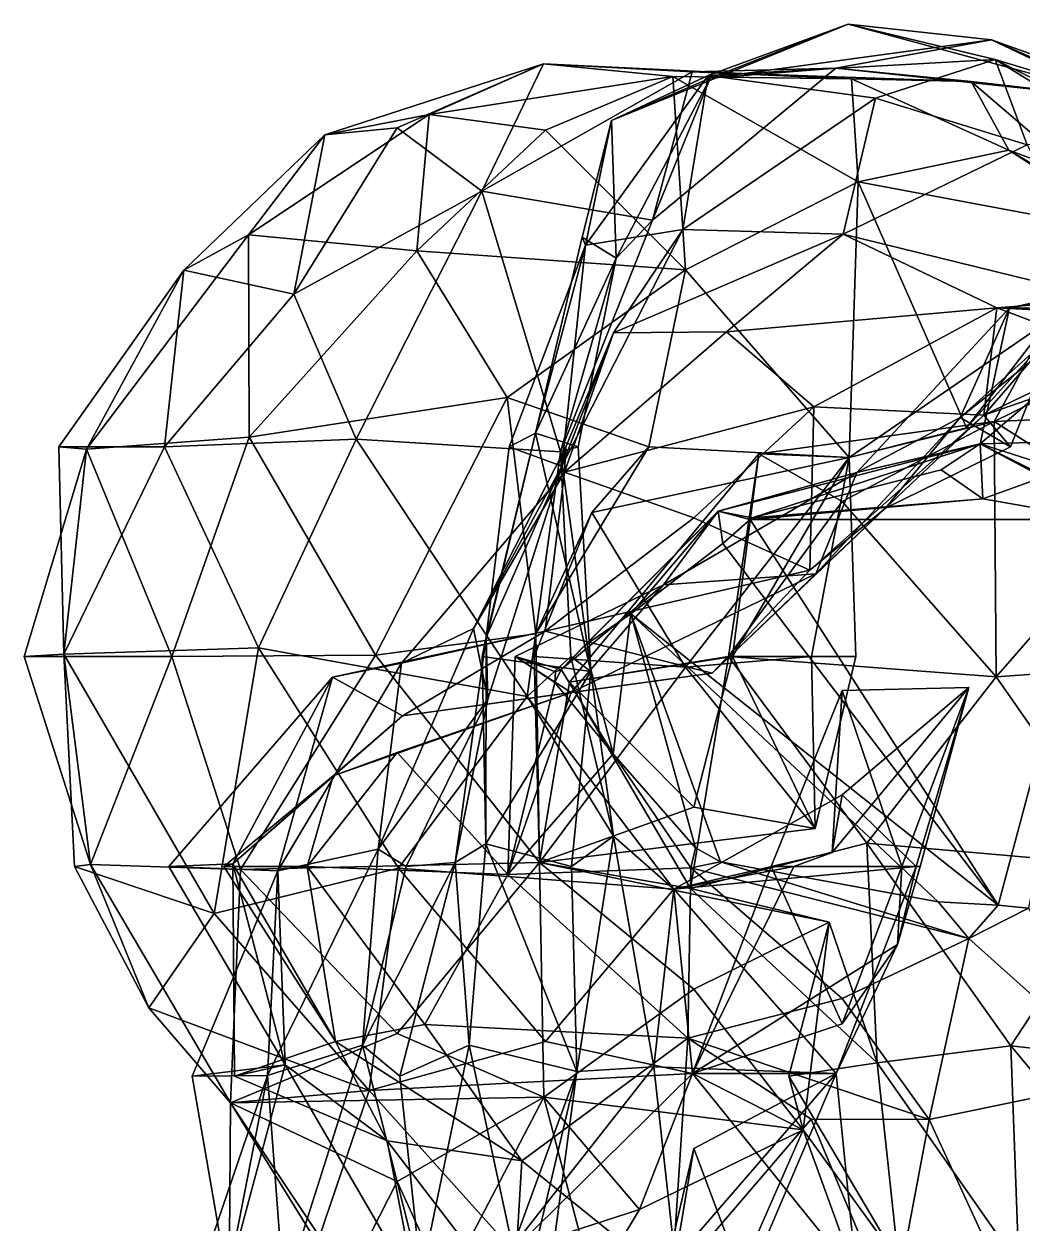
# Model space of a CAD drawing. Extents: x 290083 to 295691, y 4553739 to 4561622.
# Drawn here: x 290178.5 to 290263.3, y 4561353.3 to 4561455.2 of the extents above; entities that cross this region are included whole.
import ezdxf

# ---------------------------------------------------------------- set-up
doc = ezdxf.new("R2010")
doc.units = 0
doc.layers.add('Au_ppm_Pref_-_0_3', color=7, linetype='CONTINUOUS')

msp = doc.modelspace()

# ---------------------------------------------------------------- linework, layer by layer
at = {"layer": 'Au_ppm_Pref_-_0_3'}
for points in [[(290236.64, 4561450.79, 1596.89), (290228.42, 4561446.96, 1591.74), (290248.52, 4561455.16, 1591.64)], [(290228.42, 4561446.96, 1591.74), (290236.8, 4561450.56, 1586.59), (290248.52, 4561455.16, 1591.64)], [(290261, 4561452.15, 1597.88), (290236.64, 4561450.79, 1596.89), (290248.52, 4561455.16, 1591.64)], [(290236.8, 4561450.56, 1586.59), (290260.7, 4561453.81, 1585.74), (290248.52, 4561455.16, 1591.64)], [(290261, 4561452.15, 1597.88), (290248.52, 4561455.16, 1591.64), (290272.31, 4561448.72, 1591.9)], [(290272.31, 4561448.72, 1591.9), (290248.52, 4561455.16, 1591.64), (290260.7, 4561453.81, 1585.74)], [(290260.7, 4561453.81, 1585.74), (290236.8, 4561450.56, 1586.59), (290247.48, 4561451.4, 1579.77)], [(290247.48, 4561451.4, 1579.77), (290271.09, 4561448.88, 1580.87), (290260.7, 4561453.81, 1585.74)], [(290272.31, 4561448.72, 1591.9), (290260.7, 4561453.81, 1585.74), (290280.13, 4561446.85, 1585.8)], [(290280.13, 4561446.85, 1585.8), (290260.7, 4561453.81, 1585.74), (290271.09, 4561448.88, 1580.87)], [(290261, 4561452.15, 1597.88), (290250.84, 4561448.87, 1602.95), (290236.64, 4561450.79, 1596.89)], [(290261, 4561452.15, 1597.88), (290263.71, 4561444.91, 1604.77), (290250.84, 4561448.87, 1602.95)], [(290280.13, 4561440.37, 1597.68), (290273.21, 4561445.98, 1600.65), (290261, 4561452.15, 1597.88)], [(290280.13, 4561440.37, 1597.68), (290261, 4561452.15, 1597.88), (290272.31, 4561448.72, 1591.9)], [(290261, 4561452.15, 1597.88), (290273.21, 4561445.98, 1600.65), (290263.71, 4561444.91, 1604.77)], [(290210.21, 4561446.33, 1571.07), (290204.08, 4561445.75, 1567.98), (290222.65, 4561451.79, 1568.03)], [(290222.65, 4561451.79, 1568.03), (290204.08, 4561445.75, 1567.98), (290212.95, 4561447.48, 1563.22)], [(290217.41, 4561440.96, 1575.06), (290210.21, 4561446.33, 1571.07), (290222.65, 4561451.79, 1568.03)], [(290212.95, 4561447.48, 1563.22), (290233.62, 4561450.71, 1562.59), (290222.65, 4561451.79, 1568.03)], [(290217.41, 4561440.96, 1575.06), (290222.65, 4561451.79, 1568.03), (290235.26, 4561451.09, 1574.26)], [(290235.26, 4561451.09, 1574.26), (290231.91, 4561438.49, 1580.77), (290217.41, 4561440.96, 1575.06)], [(290233.62, 4561450.71, 1562.59), (290248.81, 4561450.51, 1567.61), (290222.65, 4561451.79, 1568.03)], [(290222.65, 4561451.79, 1568.03), (290248.81, 4561450.51, 1567.61), (290235.26, 4561451.09, 1574.26)], [(290236.8, 4561450.56, 1586.59), (290231.91, 4561438.49, 1580.77), (290247.48, 4561451.4, 1579.77)], [(290247.48, 4561451.4, 1579.77), (290231.91, 4561438.49, 1580.77), (290235.26, 4561451.09, 1574.26)], [(290235.26, 4561451.09, 1574.26), (290258.97, 4561450.29, 1574.68), (290247.48, 4561451.4, 1579.77)], [(290235.26, 4561451.09, 1574.26), (290248.81, 4561450.51, 1567.61), (290258.97, 4561450.29, 1574.68)], [(290258.97, 4561450.29, 1574.68), (290271.09, 4561448.88, 1580.87), (290247.48, 4561451.4, 1579.77)], [(290233.62, 4561450.71, 1562.59), (290212.95, 4561447.48, 1563.22), (290222.81, 4561446.14, 1559.02)], [(290234.71, 4561434.28, 1557.36), (290233.62, 4561450.71, 1562.59), (290222.81, 4561446.14, 1559.02)], [(290226.21, 4561436.37, 1597.12), (290236.64, 4561450.79, 1596.89), (290234.49, 4561437.72, 1603.46)], [(290228.42, 4561446.96, 1591.74), (290236.64, 4561450.79, 1596.89), (290226.21, 4561436.37, 1597.12)], [(290228.82, 4561435.28, 1586.62), (290236.8, 4561450.56, 1586.59), (290228.42, 4561446.96, 1591.74)], [(290228.82, 4561435.28, 1586.62), (290231.91, 4561438.49, 1580.77), (290236.8, 4561450.56, 1586.59)], [(290234.71, 4561434.28, 1557.36), (290249.36, 4561441.75, 1560.91), (290233.62, 4561450.71, 1562.59)], [(290233.62, 4561450.71, 1562.59), (290249.36, 4561441.75, 1560.91), (290248.81, 4561450.51, 1567.61)], [(290236.64, 4561450.79, 1596.89), (290250.84, 4561448.87, 1602.95), (290234.49, 4561437.72, 1603.46)], [(290248.81, 4561450.51, 1567.61), (290262.17, 4561444.45, 1568.12), (290258.97, 4561450.29, 1574.68)], [(290249.36, 4561441.75, 1560.91), (290262.17, 4561444.45, 1568.12), (290248.81, 4561450.51, 1567.61)], [(290262.17, 4561444.45, 1568.12), (290273.86, 4561437.51, 1573.82), (290258.97, 4561450.29, 1574.68)], [(290258.97, 4561450.29, 1574.68), (290273.86, 4561437.51, 1573.82), (290271.09, 4561448.88, 1580.87)], [(290250.84, 4561448.87, 1602.95), (290248.09, 4561437.31, 1609.58), (290234.49, 4561437.72, 1603.46)], [(290250.84, 4561448.87, 1602.95), (290263.71, 4561444.91, 1604.77), (290248.09, 4561437.31, 1609.58)], [(290211.9, 4561435.91, 1557.29), (290212.95, 4561447.48, 1563.22), (290197.6, 4561437.26, 1562)], [(290204.08, 4561445.75, 1567.98), (290197.6, 4561437.26, 1562), (290212.95, 4561447.48, 1563.22)], [(290211.9, 4561435.91, 1557.29), (290222.81, 4561446.14, 1559.02), (290212.95, 4561447.48, 1563.22)], [(290210.21, 4561446.33, 1571.07), (290201.45, 4561432.21, 1572.37), (290204.08, 4561445.75, 1567.98)], [(290210.21, 4561446.33, 1571.07), (290217.41, 4561440.96, 1575.06), (290201.45, 4561432.21, 1572.37)], [(290211.9, 4561435.91, 1557.29), (290234.71, 4561434.28, 1557.36), (290222.81, 4561446.14, 1559.02)], [(290228.82, 4561435.28, 1586.62), (290228.42, 4561446.96, 1591.74), (290225.94, 4561437.07, 1591.74)], [(290225.94, 4561437.07, 1591.74), (290228.42, 4561446.96, 1591.74), (290226.21, 4561436.37, 1597.12)], [(290192.1, 4561434.27, 1567.98), (290204.08, 4561445.75, 1567.98), (290201.45, 4561432.21, 1572.37)], [(290192.1, 4561434.27, 1567.98), (290197.6, 4561437.26, 1562), (290204.08, 4561445.75, 1567.98)], [(290270.57, 4561431.8, 1608.91), (290248.09, 4561437.31, 1609.58), (290263.71, 4561444.91, 1604.77)], [(290262.17, 4561444.45, 1568.12), (290249.36, 4561441.75, 1560.91), (290273.36, 4561437.27, 1562.1)], [(290285.64, 4561435.67, 1567.99), (290273.86, 4561437.51, 1573.82), (290262.17, 4561444.45, 1568.12)], [(290285.64, 4561435.67, 1567.99), (290262.17, 4561444.45, 1568.12), (290273.36, 4561437.27, 1562.1)], [(290206.73, 4561419.9, 1575.17), (290201.45, 4561432.21, 1572.37), (290217.41, 4561440.96, 1575.06)], [(290224.1, 4561418.82, 1578.74), (290206.73, 4561419.9, 1575.17), (290217.41, 4561440.96, 1575.06)], [(290224.1, 4561418.82, 1578.74), (290217.41, 4561440.96, 1575.06), (290231.91, 4561438.49, 1580.77)], [(290248.61, 4561418.35, 1556.36), (290249.36, 4561441.75, 1560.91), (290234.71, 4561434.28, 1557.36)], [(290248.61, 4561418.35, 1556.36), (290258.56, 4561420.86, 1560.54), (290249.36, 4561441.75, 1560.91)], [(290273.36, 4561437.27, 1562.1), (290249.36, 4561441.75, 1560.91), (290258.56, 4561420.86, 1560.54)], [(290228.82, 4561435.28, 1586.62), (290224.1, 4561418.82, 1578.74), (290231.91, 4561438.49, 1580.77)], [(290197.67, 4561420.07, 1556.47), (290197.6, 4561437.26, 1562), (290183.84, 4561419.05, 1561.86)], [(290192.1, 4561434.27, 1567.98), (290183.84, 4561419.05, 1561.86), (290197.6, 4561437.26, 1562)], [(290197.67, 4561420.07, 1556.47), (290211.9, 4561435.91, 1557.29), (290197.6, 4561437.26, 1562)], [(290226.21, 4561436.37, 1597.12), (290221.96, 4561420.42, 1591.74), (290225.94, 4561437.07, 1591.74)], [(290225.94, 4561437.07, 1591.74), (290221.96, 4561420.42, 1591.74), (290228.82, 4561435.28, 1586.62)], [(290226.21, 4561436.37, 1597.12), (290234.49, 4561437.72, 1603.46), (290224.21, 4561417.6, 1603.75)], [(290224.21, 4561417.6, 1603.75), (290234.49, 4561437.72, 1603.46), (290228.58, 4561428.92, 1609.56)], [(290228.58, 4561428.92, 1609.56), (290234.49, 4561437.72, 1603.46), (290248.09, 4561437.31, 1609.58)], [(290238.2, 4561429.02, 1614.13), (290228.58, 4561428.92, 1609.56), (290248.09, 4561437.31, 1609.58)], [(290261.15, 4561431.07, 1614.89), (290238.2, 4561429.02, 1614.13), (290248.09, 4561437.31, 1609.58)], [(290270.57, 4561431.8, 1608.91), (290261.15, 4561431.07, 1614.89), (290248.09, 4561437.31, 1609.58)], [(290273.36, 4561437.27, 1562.1), (290258.56, 4561420.86, 1560.54), (290265.61, 4561430, 1556.1)], [(290219.57, 4561423.43, 1554.94), (290211.9, 4561435.91, 1557.29), (290197.67, 4561420.07, 1556.47)], [(290211.9, 4561435.91, 1557.29), (290219.57, 4561423.43, 1554.94), (290234.71, 4561434.28, 1557.36)], [(290219.73, 4561419.25, 1597.68), (290221.96, 4561420.42, 1591.74), (290226.21, 4561436.37, 1597.12)], [(290226.21, 4561436.37, 1597.12), (290224.21, 4561417.6, 1603.75), (290219.73, 4561419.25, 1597.68)], [(290225.58, 4561419.25, 1585.8), (290228.82, 4561435.28, 1586.62), (290221.96, 4561420.42, 1591.74)], [(290228.82, 4561435.28, 1586.62), (290225.58, 4561419.25, 1585.8), (290224.1, 4561418.82, 1578.74)], [(290262.22, 4561431.05, 1638), (290286.39, 4561434.79, 1639.12), (290273.21, 4561430.97, 1643.16)], [(290262.22, 4561431.05, 1638), (290272.59, 4561433.27, 1633.35), (290286.39, 4561434.79, 1639.12)], [(290190.46, 4561419.25, 1571.36), (290181.49, 4561419.25, 1567.98), (290192.1, 4561434.27, 1567.98)], [(290192.1, 4561434.27, 1567.98), (290181.49, 4561419.25, 1567.98), (290183.84, 4561419.05, 1561.86)], [(290190.46, 4561419.25, 1571.36), (290192.1, 4561434.27, 1567.98), (290201.45, 4561432.21, 1572.37)], [(290234.71, 4561434.28, 1557.36), (290219.57, 4561423.43, 1554.94), (290231.6, 4561419.25, 1551.96)], [(290248.61, 4561418.35, 1556.36), (290234.71, 4561434.28, 1557.36), (290231.6, 4561419.25, 1551.96)], [(290262.22, 4561431.05, 1638), (290258.03, 4561421.74, 1632.49), (290272.59, 4561433.27, 1633.35)], [(290258.03, 4561421.74, 1632.49), (290266.24, 4561429.11, 1627.37), (290272.59, 4561433.27, 1633.35)], [(290201.45, 4561432.21, 1572.37), (290206.73, 4561419.9, 1575.17), (290190.46, 4561419.25, 1571.36)], [(290270.57, 4561431.8, 1608.91), (290282.9, 4561429.93, 1616.51), (290261.15, 4561431.07, 1614.89)], [(290238.2, 4561429.02, 1614.13), (290261.15, 4561431.07, 1614.89), (290245.61, 4561422.65, 1617.76)], [(290245.61, 4561422.65, 1617.76), (290261.15, 4561431.07, 1614.89), (290260.03, 4561421.94, 1621.34)], [(290262.22, 4561431.05, 1638), (290259.74, 4561419.51, 1645.39), (290249.25, 4561417.08, 1639.03)], [(290262.22, 4561431.05, 1638), (290249.25, 4561417.08, 1639.03), (290258.03, 4561421.74, 1632.49)], [(290262.22, 4561431.05, 1638), (290273.21, 4561430.97, 1643.16), (290259.74, 4561419.51, 1645.39)], [(290273.21, 4561430.97, 1643.16), (290286.04, 4561420.19, 1645.27), (290259.74, 4561419.51, 1645.39)], [(290273.21, 4561426.49, 1617.91), (290260.03, 4561421.94, 1621.34), (290261.15, 4561431.07, 1614.89)], [(290261.15, 4561431.07, 1614.89), (290282.9, 4561429.93, 1616.51), (290273.21, 4561426.49, 1617.91)], [(290248.61, 4561418.35, 1556.36), (290265.61, 4561430, 1556.1), (290258.56, 4561420.86, 1560.54)], [(290248.61, 4561418.35, 1556.36), (290260.92, 4561421.41, 1549.64), (290265.61, 4561430, 1556.1)], [(290266.24, 4561429.11, 1627.37), (290260.03, 4561421.94, 1621.34), (290276.16, 4561429.74, 1622.49)], [(290260.03, 4561421.94, 1621.34), (290273.21, 4561426.49, 1617.91), (290276.16, 4561429.74, 1622.49)], [(290265.61, 4561430, 1556.1), (290260.92, 4561421.41, 1549.64), (290276.24, 4561428.93, 1551.45)], [(290224.21, 4561417.6, 1603.75), (290228.58, 4561428.92, 1609.56), (290224.54, 4561419.25, 1609.56)], [(290224.44, 4561417.09, 1615.38), (290238.2, 4561429.02, 1614.13), (290245.61, 4561422.65, 1617.76)], [(290224.44, 4561417.09, 1615.38), (290228.58, 4561428.92, 1609.56), (290238.2, 4561429.02, 1614.13)], [(290224.44, 4561417.09, 1615.38), (290224.54, 4561419.25, 1609.56), (290228.58, 4561428.92, 1609.56)], [(290262.31, 4561419.25, 1627.37), (290266.24, 4561429.11, 1627.37), (290258.03, 4561421.74, 1632.49)], [(290262.31, 4561419.25, 1627.37), (290260.03, 4561421.94, 1621.34), (290266.24, 4561429.11, 1627.37)], [(290276.24, 4561428.93, 1551.45), (290260.92, 4561421.41, 1549.64), (290282.95, 4561422.37, 1547.77)], [(290208.38, 4561401.55, 1553.37), (290219.57, 4561423.43, 1554.94), (290197.67, 4561420.07, 1556.47)], [(290222.01, 4561403.36, 1551.18), (290219.57, 4561423.43, 1554.94), (290208.38, 4561401.55, 1553.37)], [(290231.6, 4561419.25, 1551.96), (290219.57, 4561423.43, 1554.94), (290222.01, 4561403.36, 1551.18)], [(290224.44, 4561417.09, 1615.38), (290245.61, 4561422.65, 1617.76), (290235.41, 4561413.23, 1619.43)], [(290245.25, 4561408.79, 1622.59), (290235.41, 4561413.23, 1619.43), (290245.61, 4561422.65, 1617.76)], [(290245.25, 4561408.79, 1622.59), (290245.61, 4561422.65, 1617.76), (290260.03, 4561421.94, 1621.34)], [(290245.25, 4561408.79, 1622.59), (290260.03, 4561421.94, 1621.34), (290251.7, 4561414.03, 1627.37)], [(290251.7, 4561414.03, 1627.37), (290258.03, 4561421.74, 1632.49), (290245.76, 4561408.48, 1632.03)], [(290249.25, 4561417.08, 1639.03), (290245.76, 4561408.48, 1632.03), (290258.03, 4561421.74, 1632.49)], [(290251.7, 4561414.03, 1627.37), (290260.03, 4561421.94, 1621.34), (290262.31, 4561419.25, 1627.37)], [(290251.7, 4561414.03, 1627.37), (290262.31, 4561419.25, 1627.37), (290258.03, 4561421.74, 1632.49)], [(290273.21, 4561413.59, 1546.11), (290282.95, 4561422.37, 1547.77), (290260.92, 4561421.41, 1549.64)], [(290240.92, 4561418.67, 1550.16), (290260.92, 4561421.41, 1549.64), (290248.61, 4561418.35, 1556.36)], [(290240.92, 4561418.67, 1550.16), (290248.01, 4561414.6, 1545.78), (290260.92, 4561421.41, 1549.64)], [(290261.1, 4561399.73, 1545.78), (290260.92, 4561421.41, 1549.64), (290248.01, 4561414.6, 1545.78)], [(290261.1, 4561399.73, 1545.78), (290273.21, 4561413.59, 1546.11), (290260.92, 4561421.41, 1549.64)], [(290197.67, 4561420.07, 1556.47), (290183.84, 4561419.05, 1561.86), (290191.08, 4561401.44, 1556.57)], [(290198.45, 4561402.18, 1573.05), (290190.46, 4561419.25, 1571.36), (290206.73, 4561419.9, 1575.17)], [(290197.67, 4561420.07, 1556.47), (290191.08, 4561401.44, 1556.57), (290208.38, 4561401.55, 1553.37)], [(290198.45, 4561402.18, 1573.05), (290206.73, 4561419.9, 1575.17), (290221.25, 4561398.04, 1575.79)], [(290224.1, 4561418.82, 1578.74), (290221.25, 4561398.04, 1575.79), (290206.73, 4561419.9, 1575.17)], [(290226.67, 4561400.16, 1586), (290221.96, 4561420.42, 1591.74), (290217.45, 4561401.44, 1591.74)], [(290217.45, 4561401.44, 1591.74), (290221.96, 4561420.42, 1591.74), (290217.79, 4561403.08, 1597.98)], [(290221.96, 4561420.42, 1591.74), (290219.73, 4561419.25, 1597.68), (290217.79, 4561403.08, 1597.98)], [(290226.67, 4561400.16, 1586), (290225.58, 4561419.25, 1585.8), (290221.96, 4561420.42, 1591.74)], [(290240.38, 4561413.22, 1645.52), (290237.49, 4561413.78, 1644.35), (290259.74, 4561419.51, 1645.39)], [(290237.49, 4561413.78, 1644.35), (290249.25, 4561417.08, 1639.03), (290259.74, 4561419.51, 1645.39)], [(290240.38, 4561413.22, 1645.52), (290259.74, 4561419.51, 1645.39), (290256.42, 4561417.31, 1646.31)], [(290256.42, 4561417.31, 1646.31), (290259.74, 4561419.51, 1645.39), (290259.94, 4561414.85, 1646.5)], [(290259.74, 4561419.51, 1645.39), (290286.04, 4561420.19, 1645.27), (290270, 4561416.23, 1646.99)], [(290259.74, 4561419.51, 1645.39), (290265.05, 4561416.68, 1646.74), (290259.94, 4561414.85, 1646.5)], [(290265.51, 4561416.63, 1646.77), (290265.05, 4561416.68, 1646.74), (290259.74, 4561419.51, 1645.39)], [(290270, 4561416.23, 1646.99), (290265.51, 4561416.63, 1646.77), (290259.74, 4561419.51, 1645.39)], [(290191.08, 4561401.44, 1556.57), (290183.84, 4561419.05, 1561.86), (290178.54, 4561401.44, 1562.04)], [(290178.54, 4561401.44, 1562.04), (290183.84, 4561419.05, 1561.86), (290181.93, 4561401.63, 1568.19)], [(290190.46, 4561419.25, 1571.36), (290181.93, 4561401.63, 1568.19), (290181.49, 4561419.25, 1567.98)], [(290181.49, 4561419.25, 1567.98), (290181.93, 4561401.63, 1568.19), (290183.84, 4561419.05, 1561.86)], [(290198.45, 4561402.18, 1573.05), (290181.93, 4561401.63, 1568.19), (290190.46, 4561419.25, 1571.36)], [(290224.44, 4561417.09, 1615.38), (290216.71, 4561403.82, 1608.68), (290224.54, 4561419.25, 1609.56)], [(290224.21, 4561417.6, 1603.75), (290224.54, 4561419.25, 1609.56), (290216.71, 4561403.82, 1608.68)], [(290224.21, 4561417.6, 1603.75), (290217.79, 4561403.08, 1597.98), (290219.73, 4561419.25, 1597.68)], [(290224.1, 4561418.82, 1578.74), (290224.98, 4561401.44, 1579.86), (290221.25, 4561398.04, 1575.79)], [(290226.75, 4561413.68, 1556.1), (290231.6, 4561419.25, 1551.96), (290222.01, 4561403.36, 1551.18)], [(290226.67, 4561400.16, 1586), (290224.1, 4561418.82, 1578.74), (290225.58, 4561419.25, 1585.8)], [(290226.67, 4561400.16, 1586), (290224.98, 4561401.44, 1579.86), (290224.1, 4561418.82, 1578.74)], [(290238.7, 4561401.44, 1554.55), (290224.87, 4561399.28, 1550.16), (290240.92, 4561418.67, 1550.16)], [(290240.92, 4561418.67, 1550.16), (290224.87, 4561399.28, 1550.16), (290238.37, 4561401.44, 1545.62)], [(290226.75, 4561413.68, 1556.1), (290248.61, 4561418.35, 1556.36), (290231.6, 4561419.25, 1551.96)], [(290240.92, 4561418.67, 1550.16), (290238.37, 4561401.44, 1545.62), (290248.01, 4561414.6, 1545.78)], [(290238.7, 4561401.44, 1554.55), (290240.92, 4561418.67, 1550.16), (290248.61, 4561418.35, 1556.36)], [(290216.71, 4561403.82, 1608.68), (290217.93, 4561397.83, 1603.62), (290224.21, 4561417.6, 1603.75)], [(290217.93, 4561397.83, 1603.62), (290217.79, 4561403.08, 1597.98), (290224.21, 4561417.6, 1603.75)], [(290226.75, 4561413.68, 1556.1), (290234.7, 4561400.55, 1557.74), (290248.61, 4561418.35, 1556.36)], [(290234.7, 4561400.55, 1557.74), (290245.41, 4561401.44, 1560.81), (290248.61, 4561418.35, 1556.36)], [(290249.16, 4561401.44, 1556.1), (290238.7, 4561401.44, 1554.55), (290248.61, 4561418.35, 1556.36)], [(290245.41, 4561401.44, 1560.81), (290249.16, 4561401.44, 1556.1), (290248.61, 4561418.35, 1556.36)], [(290222.8, 4561403.59, 1622.58), (290210.58, 4561400.89, 1615.41), (290224.44, 4561417.09, 1615.38)], [(290224.44, 4561417.09, 1615.38), (290210.58, 4561400.89, 1615.41), (290216.71, 4561403.82, 1608.68)], [(290235.41, 4561413.23, 1619.43), (290222.8, 4561403.59, 1622.58), (290224.44, 4561417.09, 1615.38)], [(290232.85, 4561407.52, 1638.44), (290245.76, 4561408.48, 1632.03), (290249.25, 4561417.08, 1639.03)], [(290232.85, 4561407.52, 1638.44), (290249.25, 4561417.08, 1639.03), (290237.49, 4561413.78, 1644.35)], [(290256.42, 4561417.31, 1646.31), (290259.94, 4561414.85, 1646.5), (290240.38, 4561413.22, 1645.52)], [(290270, 4561413.07, 1647.01), (290259.94, 4561414.85, 1646.5), (290265.05, 4561416.68, 1646.74)], [(290261.1, 4561399.73, 1545.78), (290248.01, 4561414.6, 1545.78), (290238.37, 4561401.44, 1545.62)], [(290259.94, 4561414.85, 1646.5), (290240.19, 4561413.07, 1645.51), (290240.38, 4561413.22, 1645.52)], [(290270, 4561413.07, 1647.01), (290240.19, 4561413.07, 1645.51), (290259.94, 4561414.85, 1646.5)], [(290221.85, 4561401.44, 1556.1), (290234.7, 4561400.55, 1557.74), (290226.75, 4561413.68, 1556.1)], [(290221.85, 4561401.44, 1556.1), (290226.75, 4561413.68, 1556.1), (290222.01, 4561403.36, 1551.18)], [(290226.12, 4561402.38, 1644.99), (290224.15, 4561400.35, 1644.88), (290237.49, 4561413.78, 1644.35)], [(290224.15, 4561400.35, 1644.88), (290232.85, 4561407.52, 1638.44), (290237.49, 4561413.78, 1644.35)], [(290226.12, 4561402.38, 1644.99), (290237.49, 4561413.78, 1644.35), (290230.07, 4561405.07, 1645.22)], [(290230.07, 4561405.07, 1645.22), (290237.49, 4561413.78, 1644.35), (290237.87, 4561411.05, 1645.45)], [(290236.97, 4561400.02, 1627.4), (290251.7, 4561414.03, 1627.37), (290245.76, 4561408.48, 1632.03)], [(290236.97, 4561400.02, 1627.4), (290245.25, 4561408.79, 1622.59), (290251.7, 4561414.03, 1627.37)], [(290237.49, 4561413.78, 1644.35), (290240.38, 4561413.22, 1645.52), (290240.19, 4561413.07, 1645.51)], [(290237.49, 4561413.78, 1644.35), (290240.19, 4561413.07, 1645.51), (290237.87, 4561411.05, 1645.45)], [(290261.1, 4561399.73, 1545.78), (290286.77, 4561401.57, 1544.18), (290273.21, 4561413.59, 1546.11)], [(290222.8, 4561403.59, 1622.58), (290235.41, 4561413.23, 1619.43), (290245.25, 4561408.79, 1622.59)], [(290237.87, 4561411.05, 1645.45), (290240.19, 4561413.07, 1645.51), (290261.25, 4561380.32, 1647.46)], [(290261.25, 4561380.32, 1647.46), (290240.19, 4561413.07, 1645.51), (290270, 4561413.07, 1647.01)], [(290261.25, 4561380.32, 1647.46), (290270, 4561413.07, 1647.01), (290263.83, 4561380.07, 1647.6)], [(290230.07, 4561405.07, 1645.22), (290237.87, 4561411.05, 1645.45), (290261.25, 4561380.32, 1647.46)], [(290236.97, 4561400.02, 1627.4), (290222.8, 4561403.59, 1622.58), (290245.25, 4561408.79, 1622.59)], [(290236.97, 4561400.02, 1627.4), (290245.76, 4561408.48, 1632.03), (290224.99, 4561398.38, 1633.68)], [(290224.99, 4561398.38, 1633.68), (290245.76, 4561408.48, 1632.03), (290232.85, 4561407.52, 1638.44)], [(290224.15, 4561400.35, 1644.88), (290220.24, 4561401.44, 1639.25), (290232.85, 4561407.52, 1638.44)], [(290220.24, 4561401.44, 1639.25), (290224.99, 4561398.38, 1633.68), (290232.85, 4561407.52, 1638.44)], [(290228.56, 4561393.17, 1645.22), (290226.12, 4561402.38, 1644.99), (290230.07, 4561405.07, 1645.22)], [(290228.56, 4561393.17, 1645.22), (290230.07, 4561405.07, 1645.22), (290235.56, 4561385.19, 1645.74)], [(290256.16, 4561380.62, 1647.13), (290237.68, 4561384.02, 1645.89), (290230.07, 4561405.07, 1645.22)], [(290235.56, 4561385.19, 1645.74), (290230.07, 4561405.07, 1645.22), (290237.68, 4561384.02, 1645.89)], [(290261.25, 4561380.32, 1647.46), (290256.16, 4561380.62, 1647.13), (290230.07, 4561405.07, 1645.22)], [(290204.74, 4561399.69, 1621.44), (290222.8, 4561403.59, 1622.58), (290210.68, 4561396.4, 1627.73)], [(290222.8, 4561403.59, 1622.58), (290204.74, 4561399.69, 1621.44), (290210.58, 4561400.89, 1615.41)], [(290222.01, 4561403.36, 1551.18), (290208.38, 4561401.55, 1553.37), (290222.3, 4561383.95, 1555.92)], [(290217.93, 4561397.83, 1603.62), (290216.71, 4561403.82, 1608.68), (290208.61, 4561385.07, 1609.06)], [(290210.58, 4561400.89, 1615.41), (290208.61, 4561385.07, 1609.06), (290216.71, 4561403.82, 1608.68)], [(290236.97, 4561400.02, 1627.4), (290210.68, 4561396.4, 1627.73), (290222.8, 4561403.59, 1622.58)], [(290221.85, 4561401.44, 1556.1), (290222.01, 4561403.36, 1551.18), (290222.3, 4561383.95, 1555.92)], [(290198.45, 4561402.18, 1573.05), (290194.68, 4561379.63, 1570.7), (290181.93, 4561401.63, 1568.19)], [(290198.45, 4561402.18, 1573.05), (290210.35, 4561383.47, 1573.55), (290194.68, 4561379.63, 1570.7)], [(290198.45, 4561402.18, 1573.05), (290221.25, 4561398.04, 1575.79), (290210.35, 4561383.47, 1573.55)], [(290217.79, 4561403.08, 1597.98), (290217.93, 4561397.83, 1603.62), (290215.16, 4561383.94, 1597.61)], [(290215.16, 4561383.94, 1597.61), (290217.75, 4561385.54, 1591.12), (290217.79, 4561403.08, 1597.98)], [(290217.75, 4561385.54, 1591.12), (290217.45, 4561401.44, 1591.74), (290217.79, 4561403.08, 1597.98)], [(290224.15, 4561400.35, 1644.88), (290226.12, 4561402.38, 1644.99), (290228.56, 4561393.17, 1645.22)], [(290178.54, 4561401.44, 1562.04), (290181.93, 4561401.63, 1568.19), (290184.19, 4561383.79, 1561.91)], [(290191.08, 4561401.44, 1556.57), (290178.54, 4561401.44, 1562.04), (290184.19, 4561383.79, 1561.91)], [(290182.84, 4561383.62, 1567.98), (290181.93, 4561401.63, 1568.19), (290194.68, 4561379.63, 1570.7)], [(290181.93, 4561401.63, 1568.19), (290182.84, 4561383.62, 1567.98), (290184.19, 4561383.79, 1561.91)], [(290191.08, 4561401.44, 1556.57), (290184.19, 4561383.79, 1561.91), (290196.91, 4561383.35, 1557.11)], [(290191.08, 4561401.44, 1556.57), (290196.91, 4561383.35, 1557.11), (290208.38, 4561401.55, 1553.37)], [(290208.38, 4561401.55, 1553.37), (290196.91, 4561383.35, 1557.11), (290222.3, 4561383.95, 1555.92)], [(290226.67, 4561400.16, 1586), (290217.45, 4561401.44, 1591.74), (290217.75, 4561385.54, 1591.12)], [(290223.62, 4561399.24, 1644.85), (290219.61, 4561382.92, 1639.63), (290220.24, 4561401.44, 1639.25)], [(290220.24, 4561401.44, 1639.25), (290219.61, 4561382.92, 1639.63), (290224.99, 4561398.38, 1633.68)], [(290220.24, 4561401.44, 1639.25), (290224.15, 4561400.35, 1644.88), (290223.66, 4561400.14, 1644.85)], [(290223.62, 4561399.24, 1644.85), (290220.24, 4561401.44, 1639.25), (290223.66, 4561400.14, 1644.85)], [(290224.98, 4561401.44, 1579.86), (290228.58, 4561386.18, 1580.61), (290221.25, 4561398.04, 1575.79)], [(290222.3, 4561383.95, 1555.92), (290234.7, 4561400.55, 1557.74), (290221.85, 4561401.44, 1556.1)], [(290238.7, 4561401.44, 1554.55), (290235.41, 4561388.64, 1551.84), (290224.87, 4561399.28, 1550.16)], [(290224.87, 4561399.28, 1550.16), (290235.14, 4561381.73, 1549.57), (290238.37, 4561401.44, 1545.62)], [(290226.67, 4561400.16, 1586), (290228.58, 4561386.18, 1580.61), (290224.98, 4561401.44, 1579.86)], [(290245.73, 4561386.85, 1556.1), (290245.41, 4561401.44, 1560.81), (290234.7, 4561400.55, 1557.74)], [(290238.37, 4561401.44, 1545.62), (290235.14, 4561381.73, 1549.57), (290250.09, 4561385.6, 1545.87)], [(290245.73, 4561386.85, 1556.1), (290235.41, 4561388.64, 1551.84), (290238.7, 4561401.44, 1554.55)], [(290261.1, 4561399.73, 1545.78), (290238.37, 4561401.44, 1545.62), (290250.09, 4561385.6, 1545.87)], [(290245.73, 4561386.85, 1556.1), (290238.7, 4561401.44, 1554.55), (290249.16, 4561401.44, 1556.1)], [(290249.16, 4561401.44, 1556.1), (290245.41, 4561401.44, 1560.81), (290245.73, 4561386.85, 1556.1)], [(290286.77, 4561401.57, 1544.18), (290261.1, 4561399.73, 1545.78), (290272.32, 4561383.63, 1543.97)], [(290204.74, 4561399.69, 1621.44), (290200.08, 4561383.23, 1614.99), (290210.58, 4561400.89, 1615.41)], [(290210.58, 4561400.89, 1615.41), (290200.08, 4561383.23, 1614.99), (290208.61, 4561385.07, 1609.06)], [(290226.67, 4561400.16, 1586), (290217.75, 4561385.54, 1591.12), (290225.04, 4561383.62, 1585.8)], [(290245.73, 4561386.85, 1556.1), (290234.7, 4561400.55, 1557.74), (290222.3, 4561383.95, 1555.92)], [(290223.66, 4561400.14, 1644.85), (290224.15, 4561400.35, 1644.88), (290223.62, 4561399.24, 1644.85)], [(290223.62, 4561399.24, 1644.85), (290224.15, 4561400.35, 1644.88), (290228.56, 4561393.17, 1645.22)], [(290226.67, 4561400.16, 1586), (290225.04, 4561383.62, 1585.8), (290228.58, 4561386.18, 1580.61)], [(290204.74, 4561399.69, 1621.44), (290196.26, 4561383.85, 1627.23), (290190.85, 4561383.62, 1621.44)], [(290204.74, 4561399.69, 1621.44), (290190.85, 4561383.62, 1621.44), (290200.08, 4561383.23, 1614.99)], [(290210.68, 4561396.4, 1627.73), (290196.26, 4561383.85, 1627.23), (290204.74, 4561399.69, 1621.44)], [(290236.97, 4561400.02, 1627.4), (290224.99, 4561398.38, 1633.68), (290210.68, 4561396.4, 1627.73)], [(290228.56, 4561393.17, 1645.22), (290219.61, 4561382.92, 1639.63), (290223.62, 4561399.24, 1644.85)], [(290235.41, 4561388.64, 1551.84), (290222.3, 4561383.95, 1555.92), (290224.87, 4561399.28, 1550.16)], [(290224.87, 4561399.28, 1550.16), (290222.3, 4561383.95, 1555.92), (290235.14, 4561381.73, 1549.57)], [(290261.1, 4561399.73, 1545.78), (290250.09, 4561385.6, 1545.87), (290272.32, 4561383.63, 1543.97)], [(290210.21, 4561393.29, 1636.54), (290204.78, 4561391.3, 1633.31), (290224.99, 4561398.38, 1633.68)], [(290224.99, 4561398.38, 1633.68), (290204.78, 4561391.3, 1633.31), (290210.68, 4561396.4, 1627.73)], [(290210.21, 4561393.29, 1636.54), (290224.99, 4561398.38, 1633.68), (290219.61, 4561382.92, 1639.63)], [(290247.17, 4561384.81, 1567.98), (290248.01, 4561398.57, 1563), (290241.97, 4561383.62, 1565.13)], [(290248.01, 4561398.57, 1563), (290253.09, 4561383.62, 1565.59), (290241.97, 4561383.62, 1565.13)], [(290247.17, 4561384.81, 1567.98), (290248.01, 4561389.7, 1570.01), (290258.76, 4561398.82, 1567.98)], [(290258.76, 4561398.82, 1567.98), (290248.01, 4561398.57, 1563), (290247.17, 4561384.81, 1567.98)], [(290258.76, 4561398.82, 1567.98), (290248.01, 4561389.7, 1570.01), (290254.29, 4561383.62, 1570.94)], [(290258.76, 4561398.82, 1567.98), (290253.09, 4561383.62, 1565.59), (290248.01, 4561398.57, 1563)], [(290254.62, 4561383.62, 1567.98), (290253.09, 4561383.62, 1565.59), (290258.76, 4561398.82, 1567.98)], [(290258.76, 4561398.82, 1567.98), (290254.29, 4561383.62, 1570.94), (290254.62, 4561383.62, 1567.98)], [(290217.93, 4561397.83, 1603.62), (290208.61, 4561385.07, 1609.06), (290210.99, 4561383.62, 1603.62)], [(290221.25, 4561398.04, 1575.79), (290233.73, 4561381.68, 1573.31), (290210.35, 4561383.47, 1573.55)], [(290217.93, 4561397.83, 1603.62), (290210.99, 4561383.62, 1603.62), (290215.16, 4561383.94, 1597.61)], [(290228.58, 4561386.18, 1580.61), (290233.73, 4561381.68, 1573.31), (290221.25, 4561398.04, 1575.79)], [(290210.68, 4561396.4, 1627.73), (290204.78, 4561391.3, 1633.31), (290196.26, 4561383.85, 1627.23)], [(290210.21, 4561393.29, 1636.54), (290202.58, 4561383.62, 1636.92), (290204.78, 4561391.3, 1633.31)], [(290210.21, 4561393.29, 1636.54), (290219.61, 4561382.92, 1639.63), (290202.58, 4561383.62, 1636.92)], [(290228.56, 4561393.17, 1645.22), (290235.17, 4561383.49, 1645.37), (290219.61, 4561382.92, 1639.63)], [(290235.17, 4561383.49, 1645.37), (290228.56, 4561393.17, 1645.22), (290235.56, 4561385.19, 1645.74)], [(290195.51, 4561383.62, 1633.31), (290196.26, 4561383.85, 1627.23), (290204.78, 4561391.3, 1633.31)], [(290195.51, 4561383.62, 1633.31), (290204.78, 4561391.3, 1633.31), (290202.58, 4561383.62, 1636.92)], [(290233.73, 4561381.68, 1573.31), (290254.29, 4561383.62, 1570.94), (290248.01, 4561389.7, 1570.01)], [(290233.73, 4561381.68, 1573.31), (290248.01, 4561389.7, 1570.01), (290247.17, 4561384.81, 1567.98)], [(290222.3, 4561383.95, 1555.92), (290235.41, 4561388.64, 1551.84), (290245.73, 4561386.85, 1556.1)], [(290225.04, 4561383.62, 1585.8), (290225.48, 4561366.21, 1586.34), (290228.58, 4561386.18, 1580.61)], [(290228.58, 4561386.18, 1580.61), (290225.48, 4561366.21, 1586.34), (290232.01, 4561366.61, 1579.91)], [(290232.01, 4561366.61, 1579.91), (290233.73, 4561381.68, 1573.31), (290228.58, 4561386.18, 1580.61)], [(290199.2, 4561365.86, 1609.68), (290207.27, 4561368.43, 1602.68), (290208.61, 4561385.07, 1609.06)], [(290199.2, 4561365.86, 1609.68), (290208.61, 4561385.07, 1609.06), (290200.08, 4561383.23, 1614.99)], [(290207.27, 4561368.43, 1602.68), (290210.99, 4561383.62, 1603.62), (290208.61, 4561385.07, 1609.06)], [(290216.33, 4561368.43, 1592.57), (290217.75, 4561385.54, 1591.12), (290215.16, 4561383.94, 1597.61)], [(290216.33, 4561368.43, 1592.57), (290225.48, 4561366.21, 1586.34), (290217.75, 4561385.54, 1591.12)], [(290225.48, 4561366.21, 1586.34), (290225.04, 4561383.62, 1585.8), (290217.75, 4561385.54, 1591.12)], [(290250.09, 4561385.6, 1545.87), (290235.14, 4561381.73, 1549.57), (290250.98, 4561366.95, 1550.46)], [(290235.17, 4561383.49, 1645.37), (290235.56, 4561385.19, 1645.74), (290237.68, 4561384.02, 1645.89)], [(290250.09, 4561385.6, 1545.87), (290250.98, 4561366.95, 1550.46), (290262.32, 4561368.37, 1545.88)], [(290250.09, 4561385.6, 1545.87), (290262.32, 4561368.37, 1545.88), (290272.32, 4561383.63, 1543.97)], [(290190.85, 4561383.62, 1621.44), (290196.26, 4561383.85, 1627.23), (290200.7, 4561366.78, 1621.72)], [(290204.98, 4561368.76, 1632.34), (290196.26, 4561383.85, 1627.23), (290195.51, 4561383.62, 1633.31)], [(290196.41, 4561365.8, 1627.37), (290196.26, 4561383.85, 1627.23), (290204.98, 4561368.76, 1632.34)], [(290200.7, 4561366.78, 1621.72), (290196.26, 4561383.85, 1627.23), (290196.41, 4561365.8, 1627.37)], [(290210.21, 4561369.44, 1557.32), (290222.3, 4561383.95, 1555.92), (290196.91, 4561383.35, 1557.11)], [(290210.46, 4561365.8, 1597.68), (290215.16, 4561383.94, 1597.61), (290207.27, 4561368.43, 1602.68)], [(290215.16, 4561383.94, 1597.61), (290210.99, 4561383.62, 1603.62), (290207.27, 4561368.43, 1602.68)], [(290222.69, 4561364.02, 1559.65), (290222.3, 4561383.95, 1555.92), (290210.21, 4561369.44, 1557.32)], [(290216.33, 4561368.43, 1592.57), (290215.16, 4561383.94, 1597.61), (290210.46, 4561365.8, 1597.68)], [(290222.69, 4561364.02, 1559.65), (290235.41, 4561373.2, 1558.57), (290222.3, 4561383.95, 1555.92)], [(290222.3, 4561383.95, 1555.92), (290235.41, 4561373.2, 1558.57), (290246.91, 4561378.87, 1555.04)], [(290246.91, 4561378.87, 1555.04), (290235.14, 4561381.73, 1549.57), (290222.3, 4561383.95, 1555.92)], [(290233.73, 4561381.68, 1573.31), (290247.17, 4561384.81, 1567.98), (290243.91, 4561383.62, 1567.98)], [(290258.76, 4561377.51, 1646.36), (290235.17, 4561383.49, 1645.37), (290237.68, 4561384.02, 1645.89)], [(290258.76, 4561377.51, 1646.36), (290237.68, 4561384.02, 1645.89), (290256.16, 4561380.62, 1647.13)], [(290247.17, 4561384.81, 1567.98), (290241.97, 4561383.62, 1565.13), (290243.91, 4561383.62, 1567.98)], [(290182.84, 4561383.62, 1567.98), (290189.13, 4561371.62, 1567.98), (290184.19, 4561383.79, 1561.91)], [(290189.13, 4561371.62, 1567.98), (290182.84, 4561383.62, 1567.98), (290194.68, 4561379.63, 1570.7)], [(290196.91, 4561383.35, 1557.11), (290184.19, 4561383.79, 1561.91), (290196.07, 4561363.55, 1561.95)], [(290196.07, 4561363.55, 1561.95), (290184.19, 4561383.79, 1561.91), (290189.13, 4561371.62, 1567.98)], [(290190.85, 4561383.62, 1621.44), (290200.7, 4561366.78, 1621.72), (290200.08, 4561383.23, 1614.99)], [(290199.2, 4561365.86, 1609.68), (290200.08, 4561383.23, 1614.99), (290192.81, 4561365.8, 1615.5)], [(290192.81, 4561365.8, 1615.5), (290200.08, 4561383.23, 1614.99), (290200.7, 4561366.78, 1621.72)], [(290210.35, 4561383.47, 1573.55), (290207.84, 4561364.58, 1569.37), (290194.68, 4561379.63, 1570.7)], [(290204.98, 4561368.76, 1632.34), (290195.51, 4561383.62, 1633.31), (290202.58, 4561383.62, 1636.92)], [(290196.91, 4561383.35, 1557.11), (290196.07, 4561363.55, 1561.95), (290210.21, 4561369.44, 1557.32)], [(290204.98, 4561368.76, 1632.34), (290202.58, 4561383.62, 1636.92), (290212.58, 4561370.18, 1636.68)], [(290212.58, 4561370.18, 1636.68), (290202.58, 4561383.62, 1636.92), (290219.61, 4561382.92, 1639.63)], [(290210.35, 4561383.47, 1573.55), (290222.81, 4561368.76, 1572.93), (290207.84, 4561364.58, 1569.37)], [(290210.35, 4561383.47, 1573.55), (290233.73, 4561381.68, 1573.31), (290222.81, 4561368.76, 1572.93)], [(290212.58, 4561370.18, 1636.68), (290219.61, 4561382.92, 1639.63), (290234.91, 4561369.04, 1637.94)], [(290219.61, 4561382.92, 1639.63), (290235.17, 4561383.49, 1645.37), (290234.91, 4561369.04, 1637.94)], [(290254.29, 4561383.62, 1570.94), (290233.73, 4561381.68, 1573.31), (290247.51, 4561366.04, 1573.96)], [(290235.31, 4561366.04, 1567.61), (290233.73, 4561381.68, 1573.31), (290243.91, 4561383.62, 1567.98)], [(290248.01, 4561372.4, 1642.99), (290234.91, 4561369.04, 1637.94), (290235.17, 4561383.49, 1645.37)], [(290258.76, 4561377.51, 1646.36), (290248.01, 4561372.4, 1642.99), (290235.17, 4561383.49, 1645.37)], [(290241.97, 4561383.62, 1565.13), (290248.01, 4561370.25, 1563.53), (290235.31, 4561366.04, 1567.61)], [(290243.91, 4561383.62, 1567.98), (290241.97, 4561383.62, 1565.13), (290235.31, 4561366.04, 1567.61)], [(290248.01, 4561370.25, 1563.53), (290241.97, 4561383.62, 1565.13), (290253.09, 4561383.62, 1565.59)], [(290247.51, 4561366.04, 1573.96), (290252.7, 4561376.99, 1567.98), (290254.29, 4561383.62, 1570.94)], [(290248.01, 4561370.25, 1563.53), (290253.09, 4561383.62, 1565.59), (290252.7, 4561376.99, 1567.98)], [(290252.7, 4561376.99, 1567.98), (290254.62, 4561383.62, 1567.98), (290254.29, 4561383.62, 1570.94)], [(290252.7, 4561376.99, 1567.98), (290253.09, 4561383.62, 1565.59), (290254.62, 4561383.62, 1567.98)], [(290283.33, 4561366.07, 1542.66), (290272.32, 4561383.63, 1543.97), (290262.32, 4561368.37, 1545.88)], [(290222.81, 4561368.76, 1572.93), (290233.73, 4561381.68, 1573.31), (290235.31, 4561366.04, 1567.61)], [(290247.51, 4561366.04, 1573.96), (290233.73, 4561381.68, 1573.31), (290232.01, 4561366.61, 1579.91)], [(290246.91, 4561378.87, 1555.04), (290250.98, 4561366.95, 1550.46), (290235.14, 4561381.73, 1549.57)], [(290258.76, 4561377.51, 1646.36), (290256.16, 4561380.62, 1647.13), (290261.25, 4561380.32, 1647.46)], [(290263.83, 4561380.07, 1647.6), (290258.76, 4561377.51, 1646.36), (290261.25, 4561380.32, 1647.46)], [(290272.08, 4561365.59, 1646.28), (290258.76, 4561377.51, 1646.36), (290263.83, 4561380.07, 1647.6)], [(290194.68, 4561379.63, 1570.7), (290207.84, 4561364.58, 1569.37), (290189.13, 4561371.62, 1567.98)], [(290244.69, 4561361.26, 1560.9), (290246.91, 4561378.87, 1555.04), (290235.41, 4561373.2, 1558.57)], [(290244.69, 4561361.26, 1560.9), (290243.48, 4561365.8, 1556.1), (290246.91, 4561378.87, 1555.04)], [(290243.48, 4561365.8, 1556.1), (290250.98, 4561366.95, 1550.46), (290246.91, 4561378.87, 1555.04)], [(290235.31, 4561366.04, 1567.61), (290248.01, 4561370.25, 1563.53), (290252.7, 4561376.99, 1567.98)], [(290235.31, 4561366.04, 1567.61), (290252.7, 4561376.99, 1567.98), (290247.51, 4561366.04, 1573.96)], [(290258.76, 4561377.51, 1646.36), (290255.41, 4561362.12, 1640.33), (290248.01, 4561372.4, 1642.99)], [(290272.08, 4561365.59, 1646.28), (290255.41, 4561362.12, 1640.33), (290258.76, 4561377.51, 1646.36)], [(290244.69, 4561361.26, 1560.9), (290235.41, 4561373.2, 1558.57), (290222.69, 4561364.02, 1559.65)], [(290248.01, 4561372.4, 1642.99), (290255.41, 4561362.12, 1640.33), (290234.91, 4561369.04, 1637.94)], [(290207.84, 4561364.58, 1569.37), (290196.07, 4561363.55, 1561.95), (290189.13, 4561371.62, 1567.98)], [(290212.58, 4561370.18, 1636.68), (290220.82, 4561358.6, 1634.77), (290204.98, 4561368.76, 1632.34)], [(290220.82, 4561358.6, 1634.77), (290212.58, 4561370.18, 1636.68), (290234.91, 4561369.04, 1637.94)], [(290222.69, 4561364.02, 1559.65), (290210.21, 4561369.44, 1557.32), (290196.07, 4561363.55, 1561.95)], [(290204.98, 4561368.76, 1632.34), (290209.37, 4561360.3, 1626.84), (290196.41, 4561365.8, 1627.37)], [(290204.98, 4561368.76, 1632.34), (290220.82, 4561358.6, 1634.77), (290209.37, 4561360.3, 1626.84)], [(290207.84, 4561364.58, 1569.37), (290222.81, 4561368.76, 1572.93), (290235.31, 4561366.04, 1567.61)], [(290220.82, 4561358.6, 1634.77), (290234.91, 4561369.04, 1637.94), (290233.55, 4561348.35, 1634.94)], [(290233.55, 4561348.35, 1634.94), (290234.91, 4561369.04, 1637.94), (290245.39, 4561362.14, 1635.77)], [(290255.41, 4561362.12, 1640.33), (290245.39, 4561362.14, 1635.77), (290234.91, 4561369.04, 1637.94)], [(290200.59, 4561347.47, 1603.99), (290207.27, 4561368.43, 1602.68), (290199.2, 4561365.86, 1609.68)], [(290212.27, 4561348.8, 1598.56), (290207.27, 4561368.43, 1602.68), (290200.59, 4561347.47, 1603.99)], [(290212.27, 4561348.8, 1598.56), (290210.46, 4561365.8, 1597.68), (290207.27, 4561368.43, 1602.68)], [(290216.33, 4561368.43, 1592.57), (290210.46, 4561365.8, 1597.68), (290212.27, 4561348.8, 1598.56)], [(290216.33, 4561368.43, 1592.57), (290212.27, 4561348.8, 1598.56), (290220.94, 4561346.97, 1592.02)], [(290225.48, 4561366.21, 1586.34), (290216.33, 4561368.43, 1592.57), (290220.94, 4561346.97, 1592.02)], [(290250.98, 4561366.95, 1550.46), (290263.02, 4561349.74, 1550.61), (290262.32, 4561368.37, 1545.88)], [(290276.02, 4561351.95, 1545.12), (290283.33, 4561366.07, 1542.66), (290262.32, 4561368.37, 1545.88)], [(290276.02, 4561351.95, 1545.12), (290262.32, 4561368.37, 1545.88), (290263.02, 4561349.74, 1550.61)], [(290192.81, 4561365.8, 1615.5), (290200.7, 4561366.78, 1621.72), (290195.82, 4561348.49, 1616.09)], [(290211.82, 4561347.69, 1620.94), (290195.82, 4561348.49, 1616.09), (290200.7, 4561366.78, 1621.72)], [(290196.41, 4561365.8, 1627.37), (290209.37, 4561360.3, 1626.84), (290200.7, 4561366.78, 1621.72)], [(290200.7, 4561366.78, 1621.72), (290209.37, 4561360.3, 1626.84), (290211.82, 4561347.69, 1620.94)], [(290225.48, 4561366.21, 1586.34), (290220.06, 4561351.4, 1579.94), (290232.01, 4561366.61, 1579.91)], [(290232.01, 4561366.61, 1579.91), (290220.06, 4561351.4, 1579.94), (290233.82, 4561350.24, 1573.92)], [(290247.51, 4561366.04, 1573.96), (290232.01, 4561366.61, 1579.91), (290233.82, 4561350.24, 1573.92)], [(290243.48, 4561365.8, 1556.1), (290252.78, 4561350.06, 1556.67), (290250.98, 4561366.95, 1550.46)], [(290252.78, 4561350.06, 1556.67), (290263.02, 4561349.74, 1550.61), (290250.98, 4561366.95, 1550.46)], [(290200.59, 4561347.47, 1603.99), (290199.2, 4561365.86, 1609.68), (290191.61, 4561343.53, 1609.56)], [(290195.82, 4561348.49, 1616.09), (290191.61, 4561343.53, 1609.56), (290199.2, 4561365.86, 1609.68)], [(290199.2, 4561365.86, 1609.68), (290192.81, 4561365.8, 1615.5), (290195.82, 4561348.49, 1616.09)], [(290207.84, 4561364.58, 1569.37), (290235.31, 4561366.04, 1567.61), (290220.05, 4561351.01, 1566.28)], [(290230.81, 4561354.49, 1562.04), (290220.05, 4561351.01, 1566.28), (290235.31, 4561366.04, 1567.61)], [(290225.48, 4561366.21, 1586.34), (290223.05, 4561347.98, 1585.8), (290220.06, 4561351.4, 1579.94)], [(290225.48, 4561366.21, 1586.34), (290220.94, 4561346.97, 1592.02), (290223.05, 4561347.98, 1585.8)], [(290235.31, 4561366.04, 1567.61), (290244.69, 4561361.26, 1560.9), (290230.81, 4561354.49, 1562.04)], [(290233.82, 4561350.24, 1573.92), (290235.41, 4561359.67, 1570.02), (290247.51, 4561366.04, 1573.96)], [(290249.22, 4561348.77, 1567.65), (290235.31, 4561366.04, 1567.61), (290247.51, 4561366.04, 1573.96)], [(290249.22, 4561348.77, 1567.65), (290244.69, 4561361.26, 1560.9), (290235.31, 4561366.04, 1567.61)], [(290239.8, 4561347.98, 1571.85), (290247.51, 4561366.04, 1573.96), (290235.41, 4561359.67, 1570.02)], [(290239.8, 4561347.98, 1571.85), (290249.22, 4561348.77, 1567.65), (290247.51, 4561366.04, 1573.96)], [(290243.48, 4561365.8, 1556.1), (290244.69, 4561361.26, 1560.9), (290252.78, 4561350.06, 1556.67)], [(290272.08, 4561365.59, 1646.28), (290263.59, 4561344.38, 1642.59), (290255.41, 4561362.12, 1640.33)], [(290207.84, 4561364.58, 1569.37), (290203.62, 4561352.18, 1566.55), (290196.07, 4561363.55, 1561.95)], [(290220.05, 4561351.01, 1566.28), (290203.62, 4561352.18, 1566.55), (290207.84, 4561364.58, 1569.37)], [(290203.62, 4561352.18, 1566.55), (290195.95, 4561347.98, 1562.04), (290196.07, 4561363.55, 1561.95)], [(290195.95, 4561347.98, 1562.04), (290205.7, 4561347.98, 1559.92), (290196.07, 4561363.55, 1561.95)], [(290222.69, 4561364.02, 1559.65), (290196.07, 4561363.55, 1561.95), (290210.21, 4561356.87, 1559.08)], [(290205.7, 4561347.98, 1559.92), (290210.21, 4561356.87, 1559.08), (290196.07, 4561363.55, 1561.95)], [(290214.31, 4561347.98, 1560.11), (290222.69, 4561364.02, 1559.65), (290210.21, 4561356.87, 1559.08)], [(290226.89, 4561347.98, 1562.04), (290222.69, 4561364.02, 1559.65), (290214.31, 4561347.98, 1560.11)], [(290230.81, 4561354.49, 1562.04), (290244.69, 4561361.26, 1560.9), (290222.69, 4561364.02, 1559.65)], [(290226.89, 4561347.98, 1562.04), (290230.81, 4561354.49, 1562.04), (290222.69, 4561364.02, 1559.65)], [(290233.55, 4561348.35, 1634.94), (290245.39, 4561362.14, 1635.77), (290252.28, 4561345.58, 1638.79)], [(290255.41, 4561362.12, 1640.33), (290252.28, 4561345.58, 1638.79), (290245.39, 4561362.14, 1635.77)], [(290263.59, 4561344.38, 1642.59), (290252.28, 4561345.58, 1638.79), (290255.41, 4561362.12, 1640.33)], [(290249.22, 4561348.77, 1567.65), (290238.88, 4561347.98, 1562.04), (290244.69, 4561361.26, 1560.9)], [(290252.78, 4561350.06, 1556.67), (290244.69, 4561361.26, 1560.9), (290238.88, 4561347.98, 1562.04)], [(290220.82, 4561358.6, 1634.77), (290220.06, 4561346.32, 1627.47), (290209.37, 4561360.3, 1626.84)], [(290220.06, 4561346.32, 1627.47), (290211.82, 4561347.69, 1620.94), (290209.37, 4561360.3, 1626.84)], [(290239.8, 4561347.98, 1571.85), (290235.41, 4561359.67, 1570.02), (290232.71, 4561347.98, 1572.65)], [(290233.82, 4561350.24, 1573.92), (290232.71, 4561347.98, 1572.65), (290235.41, 4561359.67, 1570.02)], [(290233.55, 4561348.35, 1634.94), (290220.06, 4561346.32, 1627.47), (290220.82, 4561358.6, 1634.77)], [(290210.21, 4561356.87, 1559.08), (290205.7, 4561347.98, 1559.92), (290214.31, 4561347.98, 1560.11)], [(290230.81, 4561354.49, 1562.04), (290226.89, 4561347.98, 1562.04), (290220.05, 4561351.01, 1566.28)]]:
    msp.add_3dface(points, dxfattribs=at)

doc.saveas('drawing.dxf')
